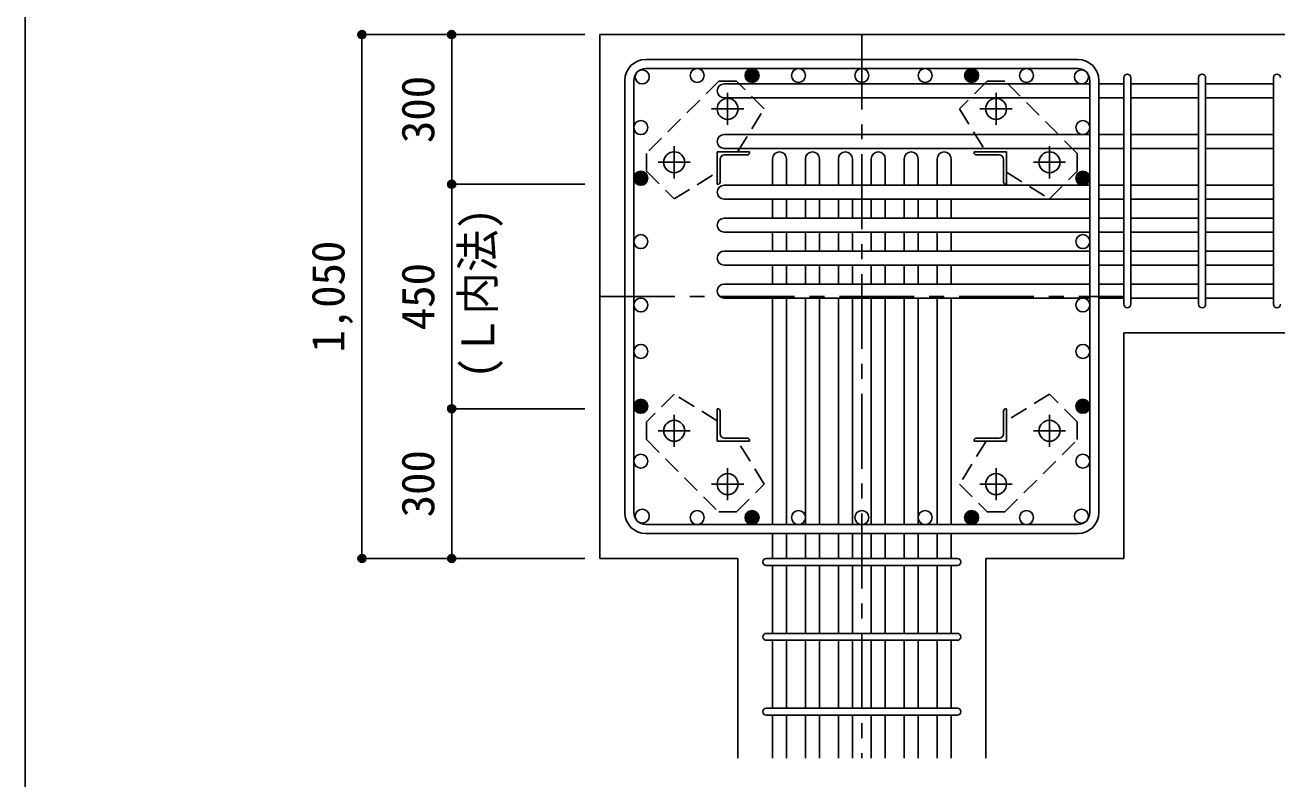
# Model space of a CAD drawing. Units: millimetres at full size, sheet at 1:30. Extents: x -5973 to 5954, y -4195 to 4201.
# Drawn here: x -5973 to -3464, y -2642 to -1131 of the extents above; entities that cross this region are included whole.
import ezdxf
from ezdxf.enums import TextEntityAlignment as Align

# ---------------------------------------------------------------- set-up
doc = ezdxf.new("R2010")
doc.units = ezdxf.units.MM
doc.header["$LTSCALE"] = 30
doc.header["$PDMODE"] = 32
doc.header["$PDSIZE"] = 15
doc.linetypes.add('CHAIN1', pattern=[8, 5, -1, 1, -1])
doc.linetypes.add('DASHED1', pattern=[1.8, 1.2, -0.6])
for name, color, linetype in [('0-1', 2, 'Continuous'), ('0-2', 4, 'Continuous'), ('0-3', 4, 'Continuous'), ('0-4', 7, 'Continuous'), ('0-5', 7, 'Continuous'), ('0-6', 7, 'Continuous'), ('0-7', 4, 'Continuous'), ('0-9', 4, 'DASHED1'), ('0-D', 4, 'Continuous'), ('F-0_枠', 6, 'Continuous')]:
    doc.layers.add(name, color=color, linetype=linetype)
doc.styles.add('ＭＳ ゴシック', font='')
doc.styles.get('ＭＳ ゴシック').set_extended_font_data('MS Gothic')

msp = doc.modelspace()

# ---------------------------------------------------------------- linework, layer by layer
at = {"layer": '0-1'}
for p, q in [((-3370.8, -1149.89), (-4820.8, -1149.89)), ((-4820.8, -1149.89), (-4820.8, -2199.89)), ((-3770.8, -1747.39), (-3370.8, -1747.39)), ((-3770.8, -2199.89), (-3770.8, -1747.39)), ((-4820.8, -2199.89), (-4544.3, -2199.89)), ((-4544.3, -2599.89), (-4544.3, -2199.89)), ((-4047.3, -2599.89), (-4047.3, -2199.89)), ((-4047.3, -2199.89), (-3770.8, -2199.89))]:
    msp.add_line(p, q, dxfattribs=at)
at = {"layer": '0-2', "linetype": 'CHAIN1'}
for p, q in [((-4564.8, -1331.1), (-4564.8, -1266.6)), ((-4026.8, -1266.59), (-4026.8, -1331.09)), ((-4597.1, -1298.89), (-4532.6, -1298.89)), ((-4059, -1298.89), (-3994.5, -1298.89)), ((-4671.8, -1438.1), (-4671.8, -1373.6)), ((-3919.8, -1373.59), (-3919.8, -1438.09)), ((-4704.1, -1405.89), (-4639.6, -1405.89)), ((-3952, -1405.89), (-3887.5, -1405.89)), ((-4671.8, -1976.2), (-4671.8, -1911.7)), ((-3919.8, -1911.69), (-3919.8, -1976.19)), ((-4639.6, -1943.89), (-4704.1, -1943.89)), ((-3887.5, -1943.89), (-3952, -1943.89)), ((-4564.8, -2083.2), (-4564.8, -2018.7)), ((-4026.8, -2018.69), (-4026.8, -2083.19)), ((-4532.6, -2050.89), (-4597.1, -2050.89)), ((-3994.5, -2050.89), (-4059, -2050.89))]:
    msp.add_line(p, q, dxfattribs=at)
at = {"layer": '0-2'}
for p, q in [((-4585.8, -1384.89), (-4520.8, -1384.89)), ((-4585.8, -1384.89), (-4585.8, -1449.89)), ((-4579.8, -1399.39), (-4579.8, -1445.89)), ((-4571.3, -1390.89), (-4524.8, -1390.89)), ((-4520.8, -1384.89), (-4520.8, -1386.89)), ((-4005.8, -1384.89), (-4070.8, -1384.89)), ((-4070.8, -1386.89), (-4070.8, -1384.89)), ((-4020.3, -1390.89), (-4066.8, -1390.89)), ((-4011.8, -1399.39), (-4011.8, -1445.89)), ((-4005.8, -1384.89), (-4005.8, -1449.89)), ((-4583.8, -1449.89), (-4585.8, -1449.89)), ((-4005.8, -1449.89), (-4007.8, -1449.89)), ((-4585.8, -1899.89), (-4583.8, -1899.89)), ((-4585.8, -1964.89), (-4585.8, -1899.89)), ((-4579.8, -1950.39), (-4579.8, -1903.89)), ((-4011.8, -1950.39), (-4011.8, -1903.89)), ((-4007.8, -1899.89), (-4005.8, -1899.89)), ((-4005.8, -1964.89), (-4005.8, -1899.89)), ((-4585.8, -1964.89), (-4520.8, -1964.89)), ((-4571.3, -1958.89), (-4524.8, -1958.89)), ((-4520.8, -1962.89), (-4520.8, -1964.89)), ((-4070.8, -1964.89), (-4070.8, -1962.89)), ((-4005.8, -1964.89), (-4070.8, -1964.89)), ((-4020.3, -1958.89), (-4066.8, -1958.89))]:
    msp.add_line(p, q, dxfattribs=at)
at = {"layer": '0-2', "color": 3}
for centre in [(-4564.8, -1298.89), (-4026.8, -1298.89), (-4671.8, -1405.89), (-3919.8, -1405.89), (-4671.8, -1943.89), (-3919.8, -1943.89), (-4564.8, -2050.89), (-4026.8, -2050.89)]:
    msp.add_circle(centre, 21, dxfattribs=at)
at = {"layer": '0-2'}
for centre, radius, start, end in [((-4571.3, -1399.39), 8.5, 90, 180), ((-4524.8, -1386.89), 4, 270, 0), ((-4066.8, -1386.89), 4, 180, 270), ((-4020.3, -1399.39), 8.5, 0, 90), ((-4583.8, -1445.89), 4, 270, 0), ((-4007.8, -1445.89), 4, 180, 270), ((-4583.8, -1903.89), 4, 0, 90), ((-4007.8, -1903.89), 4, 90, 180), ((-4571.3, -1950.39), 8.5, 180, 270), ((-4020.3, -1950.39), 8.5, 270, 0), ((-4524.8, -1962.89), 4, 0, 90), ((-4066.8, -1962.89), 4, 90, 180)]:
    msp.add_arc(centre, radius, start, end, dxfattribs=at)
at = {"layer": '0-3', "color": 3}
for centre in [(-4735.87, -1234.82), (-4625.85, -1231.89), (-4515.84, -1231.89), (-4422.8, -1231.89), (-4295.8, -1231.89), (-4168.8, -1231.89), (-4075.77, -1231.89), (-3965.75, -1231.89), (-3855.73, -1234.82), (-3855.73, -1234.82), (-4738.8, -1336.36), (-3852.8, -1336.36), (-4738.8, -1437.89), (-3852.8, -1437.89), (-4738.8, -1564.88), (-3852.8, -1564.88), (-4738.8, -1691.89), (-3852.8, -1691.89), (-4738.8, -1784.91), (-3852.8, -1784.91), (-4738.8, -1894.93), (-3852.8, -1894.93), (-4738.8, -2004.95), (-3852.8, -2004.95), (-4735.87, -2114.97), (-4625.85, -2117.89), (-4515.84, -2117.89), (-4422.8, -2117.89), (-4295.8, -2117.89), (-4168.8, -2117.89), (-4075.77, -2117.89), (-3965.75, -2117.89), (-3855.73, -2114.97)]:
    msp.add_circle(centre, 14, dxfattribs=at)
at = {"layer": '0-3'}
for centre, radius in [((-4515.84, -1231.89), 12.6), ((-4515.84, -1231.89), 11.2), ((-4515.84, -1231.89), 9.8), ((-4515.84, -1231.89), 8.4), ((-4515.84, -1231.89), 7), ((-4515.84, -1231.89), 5.6), ((-4515.84, -1231.89), 4.2), ((-4515.84, -1231.89), 2.8), ((-4075.77, -1231.89), 12.6), ((-4075.77, -1231.89), 11.2), ((-4075.77, -1231.89), 9.8), ((-4075.77, -1231.89), 8.4), ((-4075.77, -1231.89), 7), ((-4075.77, -1231.89), 5.6), ((-4075.77, -1231.89), 4.2), ((-4075.77, -1231.89), 2.8), ((-4515.84, -1231.89), 1.4), ((-4075.77, -1231.89), 1.4), ((-4738.8, -1437.89), 12.6), ((-4738.8, -1437.89), 11.2), ((-4738.8, -1437.89), 9.8), ((-4738.8, -1437.89), 8.4), ((-3852.8, -1437.89), 12.6), ((-3852.8, -1437.89), 11.2), ((-3852.8, -1437.89), 9.8), ((-3852.8, -1437.89), 8.4), ((-4738.8, -1437.89), 7), ((-4738.8, -1437.89), 5.6), ((-4738.8, -1437.89), 4.2), ((-4738.8, -1437.89), 2.8), ((-4738.8, -1437.89), 1.4), ((-3852.8, -1437.89), 7), ((-3852.8, -1437.89), 5.6), ((-3852.8, -1437.89), 4.2), ((-3852.8, -1437.89), 2.8), ((-3852.8, -1437.89), 1.4), ((-4738.8, -1894.93), 12.6), ((-4738.8, -1894.93), 11.2), ((-4738.8, -1894.93), 9.8), ((-4738.8, -1894.93), 8.4), ((-4738.8, -1894.93), 7), ((-4738.8, -1894.93), 5.6), ((-4738.8, -1894.93), 4.2), ((-4738.8, -1894.93), 2.8), ((-4738.8, -1894.93), 1.4), ((-3852.8, -1894.93), 12.6), ((-3852.8, -1894.93), 11.2), ((-3852.8, -1894.93), 9.8), ((-3852.8, -1894.93), 8.4), ((-3852.8, -1894.93), 7), ((-3852.8, -1894.93), 5.6), ((-3852.8, -1894.93), 4.2), ((-3852.8, -1894.93), 2.8), ((-3852.8, -1894.93), 1.4), ((-4515.84, -2117.89), 12.6), ((-4515.84, -2117.89), 11.2), ((-4075.77, -2117.89), 12.6), ((-4075.77, -2117.89), 11.2), ((-4515.84, -2117.89), 9.8), ((-4515.84, -2117.89), 8.4), ((-4515.84, -2117.89), 7), ((-4515.84, -2117.89), 5.6), ((-4515.84, -2117.89), 4.2), ((-4515.84, -2117.89), 2.8), ((-4515.84, -2117.89), 1.4), ((-4075.77, -2117.89), 9.8), ((-4075.77, -2117.89), 8.4), ((-4075.77, -2117.89), 7), ((-4075.77, -2117.89), 5.6), ((-4075.77, -2117.89), 4.2), ((-4075.77, -2117.89), 2.8), ((-4075.77, -2117.89), 1.4)]:
    msp.add_circle(centre, radius, dxfattribs=at)
at = {"layer": '0-4'}
for p, q in [((-4728.8, -1199.89), (-3862.8, -1199.89)), ((-4728.8, -1217.89), (-3862.8, -1217.89)), ((-4770.8, -1241.89), (-4770.8, -2107.89)), ((-4752.8, -1241.89), (-4752.8, -2107.89)), ((-3838.8, -1241.89), (-3838.8, -2107.89)), ((-3820.8, -1241.89), (-3820.8, -2107.89)), ((-4728.8, -2131.89), (-3862.8, -2131.89)), ((-4728.8, -2149.89), (-3862.8, -2149.89))]:
    msp.add_line(p, q, dxfattribs=at)
for centre, radius, start, end in [((-4728.8, -1241.89), 42, 90, 180), ((-3862.8, -1241.89), 42, 0, 90), ((-4728.8, -1241.89), 24, 90, 180), ((-3862.8, -1241.89), 24, 0, 90), ((-4728.8, -2107.89), 42, 180, 270), ((-4728.8, -2107.89), 24, 180, 270), ((-3862.8, -2107.89), 42, 270, 0), ((-3862.8, -2107.89), 24, 270, 0)]:
    msp.add_arc(centre, radius, start, end, dxfattribs=at)
at = {"layer": '0-5'}
for p, q in [((-3838.8, -1248.82), (-4571.8, -1248.82)), ((-3770.8, -1248.82), (-3820.8, -1248.82)), ((-3620.8, -1248.82), (-3756.8, -1248.82)), ((-3470.8, -1248.82), (-3606.8, -1248.82)), ((-3838.8, -1276.82), (-4571.8, -1276.82)), ((-3770.8, -1276.82), (-3820.8, -1276.82)), ((-3620.8, -1276.82), (-3756.8, -1276.82)), ((-3470.8, -1276.82), (-3606.8, -1276.82)), ((-3838.8, -1350.36), (-4571.8, -1350.36)), ((-3770.8, -1350.36), (-3820.8, -1350.36)), ((-3620.8, -1350.36), (-3756.8, -1350.36)), ((-3470.8, -1350.36), (-3606.8, -1350.36)), ((-3838.8, -1378.36), (-4571.8, -1378.36)), ((-3770.8, -1378.36), (-3820.8, -1378.36)), ((-3620.8, -1378.36), (-3756.8, -1378.36)), ((-3470.8, -1378.36), (-3606.8, -1378.36)), ((-4474.8, -1451.89), (-4474.8, -1398.89)), ((-4446.8, -1451.89), (-4446.8, -1398.89)), ((-4408.8, -1451.89), (-4408.8, -1398.89)), ((-4380.8, -1451.89), (-4380.8, -1398.89)), ((-4342.8, -1451.89), (-4342.8, -1398.89)), ((-4314.8, -1451.89), (-4314.8, -1398.89)), ((-4276.8, -1451.89), (-4276.8, -1398.89)), ((-4248.8, -1451.89), (-4248.8, -1398.89)), ((-4210.8, -1451.89), (-4210.8, -1398.89)), ((-4182.8, -1451.89), (-4182.8, -1398.89)), ((-4144.8, -1451.89), (-4144.8, -1398.89)), ((-4116.8, -1451.89), (-4116.8, -1398.89)), ((-3838.8, -1451.89), (-4571.8, -1451.89)), ((-3770.8, -1451.89), (-3820.8, -1451.89)), ((-3620.8, -1451.89), (-3756.8, -1451.89)), ((-3470.8, -1451.89), (-3606.8, -1451.89)), ((-3838.8, -1479.89), (-4571.8, -1479.89)), ((-4474.8, -1517.89), (-4474.8, -1479.89)), ((-4446.8, -1517.89), (-4446.8, -1479.89)), ((-4408.8, -1517.89), (-4408.8, -1479.89)), ((-4380.8, -1517.89), (-4380.8, -1479.89)), ((-4342.8, -1517.89), (-4342.8, -1479.89)), ((-4314.8, -1517.89), (-4314.8, -1479.89)), ((-4276.8, -1517.89), (-4276.8, -1479.89)), ((-4248.8, -1517.89), (-4248.8, -1479.89)), ((-4210.8, -1517.89), (-4210.8, -1479.89)), ((-4182.8, -1517.89), (-4182.8, -1479.89)), ((-4144.8, -1517.89), (-4144.8, -1479.89)), ((-4116.8, -1517.89), (-4116.8, -1479.89)), ((-3770.8, -1479.89), (-3820.8, -1479.89)), ((-3620.8, -1479.89), (-3756.8, -1479.89)), ((-3470.8, -1479.89), (-3606.8, -1479.89)), ((-3838.8, -1517.89), (-4571.8, -1517.89)), ((-3770.8, -1517.89), (-3820.8, -1517.89)), ((-3620.8, -1517.89), (-3756.8, -1517.89)), ((-3470.8, -1517.89), (-3606.8, -1517.89)), ((-3838.8, -1545.89), (-4571.8, -1545.89)), ((-4474.8, -1583.89), (-4474.8, -1545.89)), ((-4446.8, -1583.89), (-4446.8, -1545.89)), ((-4408.8, -1583.89), (-4408.8, -1545.89)), ((-4380.8, -1583.89), (-4380.8, -1545.89)), ((-4342.8, -1583.89), (-4342.8, -1545.89)), ((-4314.8, -1583.89), (-4314.8, -1545.89)), ((-4276.8, -1583.89), (-4276.8, -1545.89)), ((-4248.8, -1583.89), (-4248.8, -1545.89)), ((-4210.8, -1583.89), (-4210.8, -1545.89)), ((-4182.8, -1583.89), (-4182.8, -1545.89)), ((-4144.8, -1583.89), (-4144.8, -1545.89)), ((-4116.8, -1583.89), (-4116.8, -1545.89)), ((-3770.8, -1545.89), (-3820.8, -1545.89)), ((-3620.8, -1545.89), (-3756.8, -1545.89)), ((-3470.8, -1545.89), (-3606.8, -1545.89)), ((-3838.8, -1583.89), (-4571.8, -1583.89)), ((-3770.8, -1583.89), (-3820.8, -1583.89)), ((-3620.8, -1583.89), (-3756.8, -1583.89)), ((-3470.8, -1583.89), (-3606.8, -1583.89)), ((-3838.8, -1611.89), (-4571.8, -1611.89)), ((-4474.8, -1649.89), (-4474.8, -1611.89)), ((-4446.8, -1649.89), (-4446.8, -1611.89)), ((-4408.8, -1649.89), (-4408.8, -1611.89)), ((-4380.8, -1649.89), (-4380.8, -1611.89)), ((-4342.8, -1649.89), (-4342.8, -1611.89)), ((-4314.8, -1649.89), (-4314.8, -1611.89)), ((-4276.8, -1649.89), (-4276.8, -1611.89)), ((-4248.8, -1649.89), (-4248.8, -1611.89)), ((-4210.8, -1649.89), (-4210.8, -1611.89)), ((-4182.8, -1649.89), (-4182.8, -1611.89)), ((-4144.8, -1649.89), (-4144.8, -1611.89)), ((-4116.8, -1649.89), (-4116.8, -1611.89)), ((-3770.8, -1611.89), (-3820.8, -1611.89)), ((-3620.8, -1611.89), (-3756.8, -1611.89)), ((-3470.8, -1611.89), (-3606.8, -1611.89)), ((-3838.8, -1649.89), (-4571.8, -1649.89)), ((-3770.8, -1649.89), (-3820.8, -1649.89)), ((-3620.8, -1649.89), (-3756.8, -1649.89)), ((-3470.8, -1649.89), (-3606.8, -1649.89)), ((-3838.8, -1677.89), (-4571.8, -1677.89)), ((-4474.8, -2131.89), (-4474.8, -1677.89)), ((-4446.8, -2131.89), (-4446.8, -1677.89)), ((-4408.8, -2131.89), (-4408.8, -1677.89)), ((-4380.8, -2131.89), (-4380.8, -1677.89)), ((-4342.8, -2131.89), (-4342.8, -1677.89)), ((-4314.8, -2131.89), (-4314.8, -1677.89)), ((-4276.8, -2131.89), (-4276.8, -1677.89)), ((-4248.8, -2131.89), (-4248.8, -1677.89)), ((-4210.8, -2131.89), (-4210.8, -1677.89)), ((-4182.8, -2131.89), (-4182.8, -1677.89)), ((-4144.8, -2131.89), (-4144.8, -1677.89)), ((-4116.8, -2131.89), (-4116.8, -1677.89)), ((-3770.8, -1677.89), (-3820.8, -1677.89)), ((-3620.8, -1677.89), (-3756.8, -1677.89)), ((-3470.8, -1677.89), (-3606.8, -1677.89)), ((-4474.8, -2199.89), (-4474.8, -2149.89)), ((-4446.8, -2199.89), (-4446.8, -2149.89)), ((-4408.8, -2199.89), (-4408.8, -2149.89)), ((-4380.8, -2199.89), (-4380.8, -2149.89)), ((-4342.8, -2199.89), (-4342.8, -2149.89)), ((-4314.8, -2199.89), (-4314.8, -2149.89)), ((-4276.8, -2199.89), (-4276.8, -2149.89)), ((-4248.8, -2199.89), (-4248.8, -2149.89)), ((-4210.8, -2199.89), (-4210.8, -2149.89)), ((-4182.8, -2199.89), (-4182.8, -2149.89)), ((-4144.8, -2199.89), (-4144.8, -2149.89)), ((-4116.8, -2199.89), (-4116.8, -2149.89)), ((-4474.8, -2349.89), (-4474.8, -2213.89)), ((-4446.8, -2349.89), (-4446.8, -2213.89)), ((-4408.8, -2349.89), (-4408.8, -2213.89)), ((-4380.8, -2349.89), (-4380.8, -2213.89)), ((-4342.8, -2349.89), (-4342.8, -2213.89)), ((-4314.8, -2349.89), (-4314.8, -2213.89)), ((-4276.8, -2349.89), (-4276.8, -2213.89)), ((-4248.8, -2349.89), (-4248.8, -2213.89)), ((-4210.8, -2349.89), (-4210.8, -2213.89)), ((-4182.8, -2349.89), (-4182.8, -2213.89)), ((-4144.8, -2349.89), (-4144.8, -2213.89)), ((-4116.8, -2349.89), (-4116.8, -2213.89)), ((-4474.8, -2499.89), (-4474.8, -2363.89)), ((-4446.8, -2499.89), (-4446.8, -2363.89)), ((-4408.8, -2499.89), (-4408.8, -2363.89)), ((-4380.8, -2499.89), (-4380.8, -2363.89)), ((-4342.8, -2499.89), (-4342.8, -2363.89)), ((-4314.8, -2499.89), (-4314.8, -2363.89)), ((-4276.8, -2499.89), (-4276.8, -2363.89)), ((-4248.8, -2499.89), (-4248.8, -2363.89)), ((-4210.8, -2499.89), (-4210.8, -2363.89)), ((-4182.8, -2499.89), (-4182.8, -2363.89)), ((-4144.8, -2499.89), (-4144.8, -2363.89)), ((-4116.8, -2499.89), (-4116.8, -2363.89)), ((-4474.8, -2599.89), (-4474.8, -2513.89)), ((-4446.8, -2599.89), (-4446.8, -2513.89)), ((-4408.8, -2599.89), (-4408.8, -2513.89)), ((-4380.8, -2599.89), (-4380.8, -2513.89)), ((-4342.8, -2599.89), (-4342.8, -2513.89)), ((-4314.8, -2599.89), (-4314.8, -2513.89)), ((-4276.8, -2599.89), (-4276.8, -2513.89)), ((-4248.8, -2599.89), (-4248.8, -2513.89)), ((-4210.8, -2599.89), (-4210.8, -2513.89)), ((-4182.8, -2599.89), (-4182.8, -2513.89)), ((-4144.8, -2599.89), (-4144.8, -2513.89)), ((-4116.8, -2599.89), (-4116.8, -2513.89))]:
    msp.add_line(p, q, dxfattribs=at)
for centre, start, end in [((-4571.8, -1262.82), 90, 270), ((-4571.8, -1364.36), 90, 270), ((-4460.8, -1398.89), 0, 180), ((-4394.8, -1398.89), 0, 180), ((-4328.8, -1398.89), 0, 180), ((-4262.8, -1398.89), 0, 180), ((-4196.8, -1398.89), 0, 180), ((-4130.8, -1398.89), 0, 180), ((-4571.8, -1465.89), 90, 270), ((-4571.8, -1531.89), 90, 270), ((-4571.8, -1597.89), 90, 270), ((-4571.8, -1663.89), 90, 270)]:
    msp.add_arc(centre, 14, start, end, dxfattribs=at)
at = {"layer": '0-6'}
for p, q in [((-3770.8, -1690.39), (-3770.8, -1236.32)), ((-3756.8, -1690.39), (-3756.8, -1236.32)), ((-3620.8, -1690.39), (-3620.8, -1236.32)), ((-3606.8, -1690.39), (-3606.8, -1236.32)), ((-3470.8, -1690.39), (-3470.8, -1236.32)), ((-4487.3, -2199.89), (-4104.3, -2199.89)), ((-4487.3, -2213.89), (-4104.3, -2213.89)), ((-4487.3, -2349.89), (-4104.3, -2349.89)), ((-4487.3, -2363.89), (-4104.3, -2363.89)), ((-4487.3, -2499.89), (-4104.3, -2499.89)), ((-4487.3, -2513.89), (-4104.3, -2513.89))]:
    msp.add_line(p, q, dxfattribs=at)
for centre, start, end in [((-3763.8, -1236.32), 0, 180), ((-3763.8, -1236.32), 0, 180), ((-3763.8, -1236.32), 0, 180), ((-3763.8, -1236.32), 0, 180), ((-3613.8, -1236.32), 0, 180), ((-3463.8, -1236.32), 0, 180), ((-3763.8, -1690.39), 180, 0), ((-3763.8, -1690.39), 180, 0), ((-3763.8, -1690.39), 180, 0), ((-3763.8, -1690.39), 180, 0), ((-3613.8, -1690.39), 180, 0), ((-3463.8, -1690.39), 180, 0), ((-4487.3, -2206.89), 90, 270), ((-4487.3, -2206.89), 90, 270), ((-4487.3, -2206.89), 90, 270), ((-4487.3, -2206.89), 90, 270), ((-4104.3, -2206.89), 270, 90), ((-4104.3, -2206.89), 270, 90), ((-4104.3, -2206.89), 270, 90), ((-4104.3, -2206.89), 270, 90), ((-4487.3, -2356.89), 90, 270), ((-4104.3, -2356.89), 270, 90), ((-4487.3, -2506.89), 90, 270), ((-4104.3, -2506.89), 270, 90)]:
    msp.add_arc(centre, 7, start, end, dxfattribs=at)
at = {"layer": '0-9'}
for points in [[(-4582.6, -1243.19), (-4727.6, -1388.1), (-4727.6, -1423.5), (-4671.7, -1479.29), (-4585.8, -1425.89)], [(-4544.8, -1384.89), (-4491.4, -1298.99), (-4547.2, -1243.19), (-4582.6, -1243.19)], [(-3864.1, -1388.1), (-4009, -1243.09), (-4044.4, -1243.09), (-4100.2, -1299), (-4046.8, -1384.89)], [(-4005.8, -1425.89), (-3919.9, -1479.29), (-3864.1, -1423.5), (-3864.1, -1388.1)], [(-4585.8, -1923.9), (-4671.7, -1870.5), (-4727.5, -1926.29), (-4727.5, -1961.69)], [(-4009, -2106.6), (-3864, -1961.69), (-3864, -1926.29), (-3919.9, -1870.5), (-4005.8, -1923.9)], [(-4727.5, -1961.69), (-4582.6, -2106.7), (-4547.2, -2106.7), (-4491.4, -2050.79), (-4544.8, -1964.9)], [(-4046.8, -1964.9), (-4100.2, -2050.8), (-4044.4, -2106.6), (-4009, -2106.6)]]:
    msp.add_lwpolyline(points, dxfattribs=at)
at = {"layer": '0-D'}
for p, q in [((-5297.84, -1149.89), (-5117.84, -1149.89)), ((-5297.84, -1149.89), (-5117.84, -1149.89)), ((-5297.84, -1149.89), (-5297.84, -2199.89)), ((-5117.84, -1449.89), (-5117.84, -1149.89)), ((-5117.84, -1149.89), (-4850.8, -1149.89)), ((-5117.84, -1899.89), (-5117.84, -1449.89)), ((-5117.84, -1449.89), (-4850.8, -1449.89)), ((-5117.84, -2199.89), (-5117.84, -1899.89)), ((-5117.84, -1899.89), (-4850.8, -1899.89)), ((-5297.84, -2199.89), (-5117.84, -2199.89)), ((-5117.84, -2199.89), (-4850.8, -2199.89)), ((-5117.84, -2199.89), (-4850.8, -2199.89))]:
    msp.add_line(p, q, dxfattribs=at)
at = {"layer": '0-D', "linetype": 'CHAIN1'}
for p, q in [((-4295.8, -1149.89), (-4295.8, -2599.89)), ((-4820.8, -1674.89), (-3770.8, -1674.89))]:
    msp.add_line(p, q, dxfattribs=at)
at = {"layer": '0-D'}
for centre, radius in [((-5297.84, -1149.89), 8), ((-5297.84, -1149.89), 7.2), ((-5297.84, -1149.89), 6.4), ((-5297.84, -1149.89), 5.6), ((-5297.84, -1149.89), 4.8), ((-5297.84, -1149.89), 4), ((-5297.84, -1149.89), 3.2), ((-5297.84, -1149.89), 2.4), ((-5297.84, -1149.89), 1.6), ((-5297.84, -1149.89), 0.8), ((-5117.84, -1149.89), 8), ((-5117.84, -1149.89), 7.2), ((-5117.84, -1149.89), 6.4), ((-5117.84, -1149.89), 5.6), ((-5117.84, -1149.89), 4.8), ((-5117.84, -1149.89), 4), ((-5117.84, -1149.89), 3.2), ((-5117.84, -1149.89), 2.4), ((-5117.84, -1149.89), 1.6), ((-5117.84, -1149.89), 0.8), ((-5117.84, -1449.89), 8), ((-5117.84, -1449.89), 7.2), ((-5117.84, -1449.89), 6.4), ((-5117.84, -1449.89), 5.6), ((-5117.84, -1449.89), 4.8), ((-5117.84, -1449.89), 4), ((-5117.84, -1449.89), 3.2), ((-5117.84, -1449.89), 2.4), ((-5117.84, -1449.89), 1.6), ((-5117.84, -1449.89), 0.8), ((-5117.84, -1899.89), 8), ((-5117.84, -1899.89), 7.2), ((-5117.84, -1899.89), 6.4), ((-5117.84, -1899.89), 5.6), ((-5117.84, -1899.89), 4.8), ((-5117.84, -1899.89), 4), ((-5117.84, -1899.89), 3.2), ((-5117.84, -1899.89), 2.4), ((-5117.84, -1899.89), 1.6), ((-5117.84, -1899.89), 0.8), ((-5297.84, -2199.89), 8), ((-5297.84, -2199.89), 7.2), ((-5297.84, -2199.89), 6.4), ((-5297.84, -2199.89), 5.6), ((-5297.84, -2199.89), 4.8), ((-5297.84, -2199.89), 4), ((-5297.84, -2199.89), 3.2), ((-5297.84, -2199.89), 2.4), ((-5297.84, -2199.89), 1.6), ((-5297.84, -2199.89), 0.8), ((-5117.84, -2199.89), 8), ((-5117.84, -2199.89), 7.2), ((-5117.84, -2199.89), 6.4), ((-5117.84, -2199.89), 5.6), ((-5117.84, -2199.89), 4.8), ((-5117.84, -2199.89), 4), ((-5117.84, -2199.89), 3.2), ((-5117.84, -2199.89), 2.4), ((-5117.84, -2199.89), 1.6), ((-5117.84, -2199.89), 0.8)]:
    msp.add_circle(centre, radius, dxfattribs=at)
at = {"layer": '0-D', "color": 7}
for p in [(-5297.84, -1149.89), (-5117.84, -1149.89), (-5117.84, -1449.89), (-5117.84, -1899.89), (-5297.84, -2199.89), (-5117.84, -2199.89)]:
    msp.add_point(p, dxfattribs=at)
at = {"layer": 'F-0_枠'}
msp.add_line((-5972.88, 4201.15), (-5972.88, -4195.24), dxfattribs=at)

# ---------------------------------------------------------------- texts
at = {"layer": '0-7', "style": 'ＭＳ ゴシック', "width": 0.95}
msp.add_text('(Ｌ内法)', height=65.98, rotation=90, dxfattribs=at).set_placement((-5012.78, -1839.49), align=Align.BOTTOM_LEFT)
at = {"layer": '0-D', "style": 'ＭＳ ゴシック'}
for s, p in [('300', (-5132.84, -1367.39)), ('1,050', (-5312.84, -1787.39)), ('450', (-5132.84, -1742.39)), ('300', (-5132.84, -2117.39))]:
    msp.add_text(s, height=65.98, rotation=90, dxfattribs=at).set_placement(p, align=Align.BOTTOM_LEFT)

doc.saveas('drawing.dxf')
